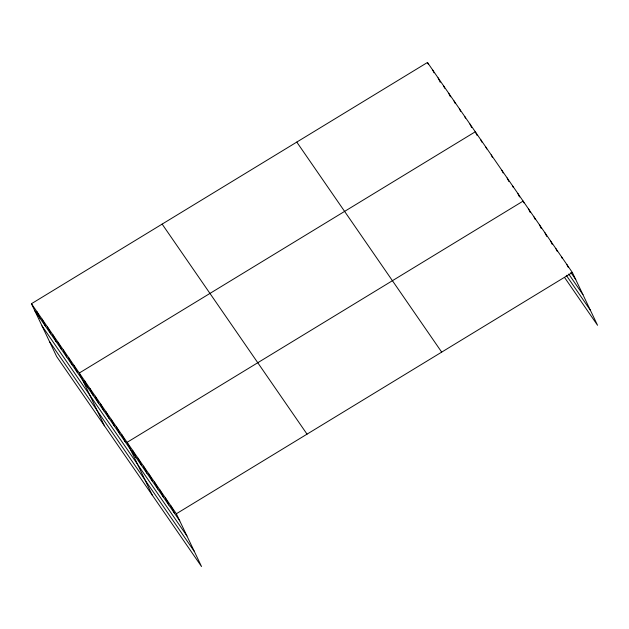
<?xml version="1.0" encoding="UTF-8"?>
<svg xmlns="http://www.w3.org/2000/svg" width="629" height="629" viewBox="0 0 629 629"><rect width="100%" height="100%" fill="white"/><g stroke="black" fill="none" stroke-linecap="round" stroke-linejoin="round"><path stroke-width="0.94" d="M31.45 303.721L176.348 513.759L201.524 566.532L56.626 356.494L31.45 303.721L427.476 62.468L572.374 272.506L597.55 325.279L564.708 277.672M176.348 513.759L572.374 272.506M570.833 272.443L575.755 279.591M568.718 274.032L582.949 294.663M566.273 275.29L590.356 310.199M296.786 142.083L441.692 352.114M162.14 224.105L307.038 434.144M34.831 310.805L179.729 520.843M42.017 325.885L186.923 535.916M49.432 341.421L194.33 551.452M566.902 264.565L568.168 267.223M561.43 256.632L562.271 258.409M555.957 248.699L557.223 251.356M550.485 240.765L552.168 244.304M545.005 232.832L546.695 236.37M539.533 224.899L541.223 228.437M534.06 216.958L535.326 219.615M528.588 209.025L530.278 212.571M523.957 202.86L523.108 201.091L127.082 442.344L152.257 495.117M517.801 193.386L519.491 196.932M512.486 185.689L513.327 187.458M507.171 177.983L508.861 181.529M501.856 170.286L503.129 172.944M491.233 154.883L492.499 157.541M485.918 147.178L486.767 148.955M480.611 139.481L481.877 142.138M476.986 135.321L475.296 131.775L79.27 373.036L104.438 425.809M469.981 124.078L471.671 127.616M464.666 116.373L465.515 118.15M459.359 108.675L460.625 111.333M454.044 100.97L455.31 103.628M448.729 93.273L450.419 96.811M443.414 85.568L444.687 88.225M438.106 77.87L440.214 82.297M432.791 70.165L434.057 72.822M427.476 62.468L428.325 64.237M170.876 505.826L174.257 512.91M165.403 497.885L168.784 504.969M159.931 489.952L163.304 497.036M154.451 482.018L157.832 489.103M148.979 474.085L152.36 481.169M143.506 466.152L146.887 473.236M138.034 458.211L141.407 465.295M132.554 450.278L135.935 457.362M121.774 434.647L125.147 441.731M116.459 426.942L119.84 434.026M111.144 419.244L114.525 426.328M105.829 411.539L109.21 418.623M100.522 403.842L103.895 410.926M95.207 396.136L98.588 403.22M89.892 388.439L93.273 395.523M84.577 380.734L87.958 387.818M73.955 365.331L77.336 372.415M68.64 357.634L72.02 364.718M63.325 349.928L66.705 357.013M58.017 342.231L61.39 349.315M52.702 334.526L56.083 341.61M47.387 326.828L50.768 333.913M42.072 319.123L45.453 326.207M36.765 311.426L40.138 318.51"/></g></svg>
